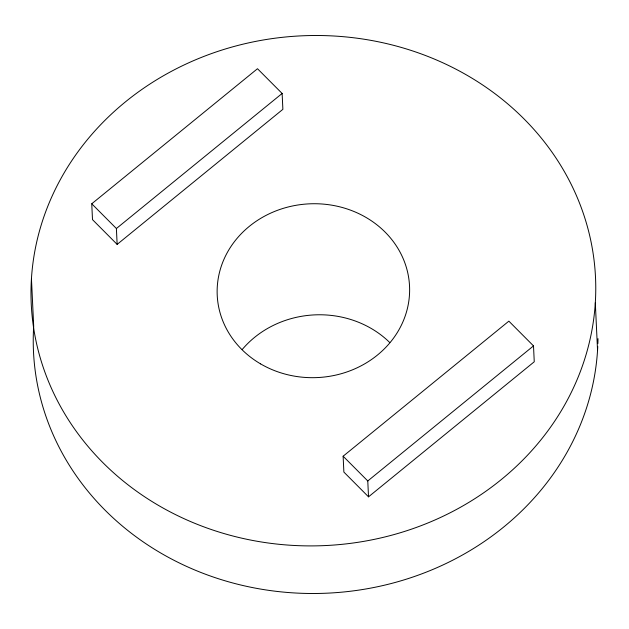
<?xml version="1.0" encoding="UTF-8"?>
<svg xmlns="http://www.w3.org/2000/svg" width="629" height="629" viewBox="0 0 629 629"><rect width="100%" height="100%" fill="white"/><g stroke="black" fill="none" stroke-linecap="round" stroke-linejoin="round"><path stroke-width="0.94" d="M91.755 203.78L257.489 68.718L282.13 93.462L282.877 109.328L117.143 244.39L92.502 219.639L91.755 203.78L116.396 228.524L117.143 244.39M116.396 228.524L282.13 93.462M343.127 456.214L508.861 321.152L533.502 345.903L534.257 361.769L368.523 496.831L343.874 472.08L343.127 456.214L367.776 480.965L368.523 496.831M367.776 480.965L533.502 345.903M595.309 302.777A282.445 255.138 -2.7 0 1 158.508 505.433A282.445 255.138 -2.7 0 1 186.326 63.899A282.445 255.138 -2.7 0 1 595.309 302.777L597.55 350.369M31.45 278.631L33.691 326.223A282.445 255.138 -2.7 0 0 301.708 593.296A282.445 255.138 -2.7 0 0 597.762 346.477M242.204 349.527A96.268 86.959 -2.7 0 1 389.768 342.561M597.99 338.654A282.445 255.138 -2.7 0 1 597.88 343.552M260.595 363.892A96.268 86.959 -2.7 0 0 409.471 294.82A96.268 86.959 -2.7 0 0 270.077 213.404A96.268 86.959 -2.7 0 0 260.595 363.892"/></g></svg>
